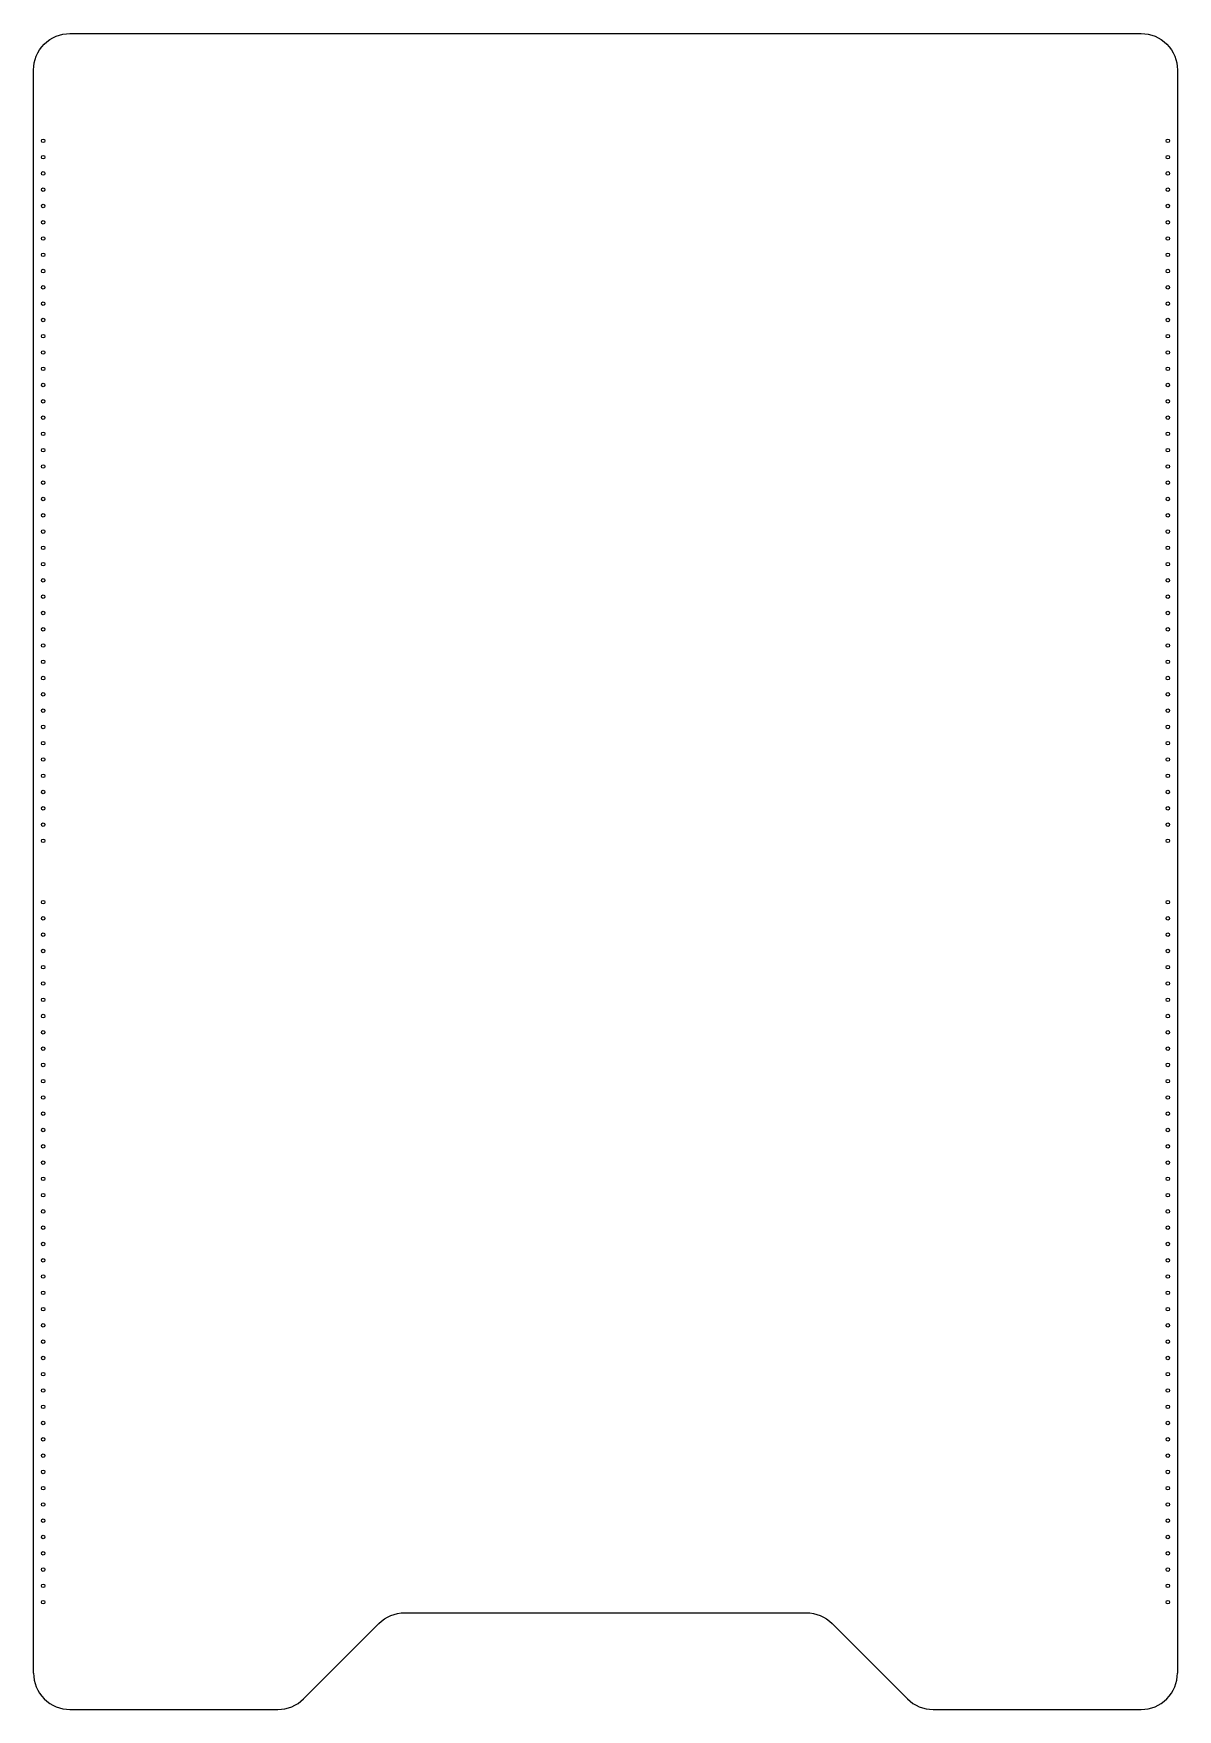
# Model space of a CAD drawing. Header units: millimetres. Extents: x 2979 to 3334, y 1341 to 1861.
import ezdxf

# ---------------------------------------------------------------- set-up
doc = ezdxf.new("R2010")
doc.units = ezdxf.units.MM

msp = doc.modelspace()

# ---------------------------------------------------------------- linework, layer by layer
for points in [[(2979.06, 1352.42), (2979.06, 1849.82, -0.414214), (2990.36, 1861.12), (3322.76, 1861.12)], [(3322.76, 1861.12, -0.414214), (3334.06, 1849.82), (3334.06, 1352.42)], [(2979.06, 1352.42, 0.414214), (2990.36, 1341.12), (3054.88, 1341.12, 0.198912), (3062.87, 1344.43), (3086.25, 1367.81, -0.198912), (3094.24, 1371.12), (3218.88, 1371.12, -0.198912), (3226.87, 1367.81), (3250.25, 1344.43, 0.198912), (3258.24, 1341.12), (3322.76, 1341.12, 0.414214), (3334.06, 1352.42)]]:
    msp.add_lwpolyline(points, format="xyb")
for centre in [(2982.06, 1827.81), (3331.06, 1827.81), (2982.06, 1822.76), (3331.06, 1822.76), (2982.06, 1817.71), (3331.06, 1817.71), (2982.06, 1812.66), (3331.06, 1812.66), (2982.06, 1807.61), (3331.06, 1807.61), (2982.06, 1802.56), (3331.06, 1802.56), (2982.06, 1797.51), (3331.06, 1797.51), (2982.06, 1792.46), (3331.06, 1792.46), (2982.06, 1787.41), (3331.06, 1787.41), (2982.06, 1782.36), (3331.06, 1782.36), (2982.06, 1777.3), (3331.06, 1777.3), (2982.06, 1772.25), (3331.06, 1772.25), (2982.06, 1767.2), (3331.06, 1767.2), (2982.06, 1762.15), (2982.06, 1757.1), (3331.06, 1762.15), (3331.06, 1757.1), (2982.06, 1752.05), (3331.06, 1752.05), (2982.06, 1747), (3331.06, 1747), (2982.06, 1741.95), (3331.06, 1741.95), (2982.06, 1736.9), (3331.06, 1736.9), (2982.06, 1731.84), (3331.06, 1731.84), (2982.06, 1726.79), (3331.06, 1726.79), (2982.06, 1721.74), (3331.06, 1721.74), (2982.06, 1716.69), (3331.06, 1716.69), (2982.06, 1711.64), (3331.06, 1711.64), (2982.06, 1706.59), (3331.06, 1706.59), (2982.06, 1701.54), (3331.06, 1701.54), (2982.06, 1696.49), (3331.06, 1696.49), (2982.06, 1691.44), (3331.06, 1691.44), (2982.06, 1686.39), (3331.06, 1686.39), (2982.06, 1681.33), (3331.06, 1681.33), (2982.06, 1676.28), (3331.06, 1676.28), (2982.06, 1671.23), (3331.06, 1671.23), (2982.06, 1666.18), (3331.06, 1666.18), (2982.06, 1661.13), (3331.06, 1661.13), (2982.06, 1656.08), (3331.06, 1656.08), (2982.06, 1651.03), (3331.06, 1651.03), (2982.06, 1645.98), (3331.06, 1645.98), (2982.06, 1640.93), (3331.06, 1640.93), (2982.06, 1635.88), (3331.06, 1635.88), (2982.06, 1630.82), (3331.06, 1630.82), (2982.06, 1625.77), (3331.06, 1625.77), (2982.06, 1620.72), (3331.06, 1620.72), (2982.06, 1615.67), (3331.06, 1615.67), (2982.06, 1610.62), (3331.06, 1610.62), (2982.06, 1591.62), (3331.06, 1591.62), (2982.06, 1586.57), (3331.06, 1586.57), (2982.06, 1581.52), (3331.06, 1581.52), (2982.06, 1576.47), (3331.06, 1576.47), (2982.06, 1571.42), (3331.06, 1571.42), (2982.06, 1566.37), (3331.06, 1566.37), (2982.06, 1561.31), (3331.06, 1561.31), (2982.06, 1556.26), (3331.06, 1556.26), (2982.06, 1551.21), (3331.06, 1551.21), (2982.06, 1546.16), (3331.06, 1546.16), (2982.06, 1541.11), (3331.06, 1541.11), (2982.06, 1536.06), (3331.06, 1536.06), (2982.06, 1531.01), (3331.06, 1531.01), (2982.06, 1525.96), (3331.06, 1525.96), (2982.06, 1520.91), (3331.06, 1520.91), (2982.06, 1515.86), (3331.06, 1515.86), (2982.06, 1510.8), (3331.06, 1510.8), (2982.06, 1505.75), (3331.06, 1505.75), (2982.06, 1500.7), (3331.06, 1500.7), (2982.06, 1495.65), (3331.06, 1495.65), (2982.06, 1490.6), (3331.06, 1490.6), (2982.06, 1485.55), (3331.06, 1485.55), (2982.06, 1480.5), (3331.06, 1480.5), (2982.06, 1475.45), (3331.06, 1475.45), (2982.06, 1470.4), (3331.06, 1470.4), (2982.06, 1465.34), (3331.06, 1465.34), (2982.06, 1460.29), (3331.06, 1460.29), (2982.06, 1455.24), (3331.06, 1455.24), (2982.06, 1450.19), (2982.06, 1445.14), (3331.06, 1450.19), (3331.06, 1445.14), (2982.06, 1440.09), (3331.06, 1440.09), (2982.06, 1435.04), (3331.06, 1435.04), (2982.06, 1429.99), (3331.06, 1429.99), (2982.06, 1424.94), (3331.06, 1424.94), (2982.06, 1419.89), (3331.06, 1419.89), (2982.06, 1414.83), (3331.06, 1414.83), (2982.06, 1409.78), (3331.06, 1409.78), (2982.06, 1404.73), (3331.06, 1404.73), (2982.06, 1399.68), (3331.06, 1399.68), (2982.06, 1394.63), (3331.06, 1394.63), (2982.06, 1389.58), (3331.06, 1389.58), (2982.06, 1384.53), (3331.06, 1384.53), (2982.06, 1379.48), (3331.06, 1379.48), (2982.06, 1374.43), (3331.06, 1374.43)]:
    msp.add_circle(centre, 0.55)

doc.saveas('drawing.dxf')
